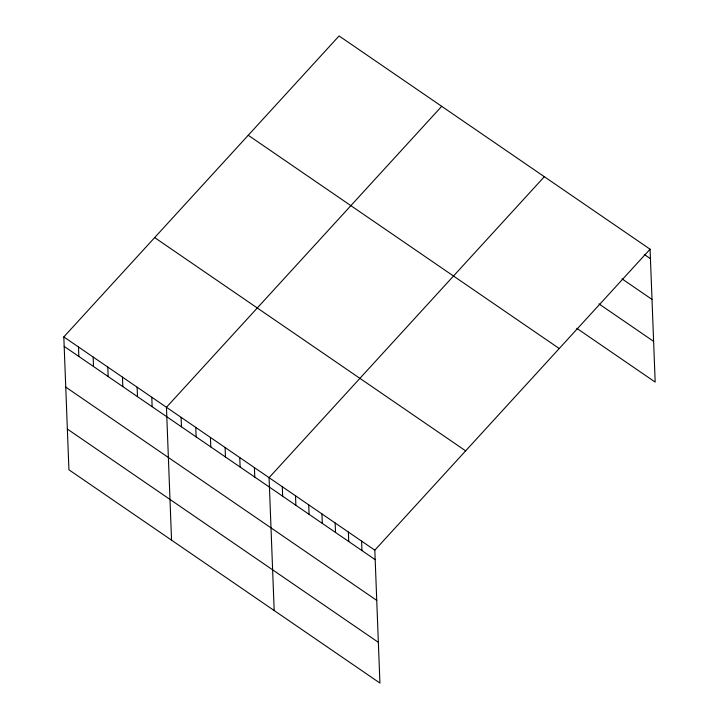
<?xml version="1.0" encoding="UTF-8"?>
<svg xmlns="http://www.w3.org/2000/svg" width="719" height="719" viewBox="0 0 719 719"><rect width="100%" height="100%" fill="white"/><g stroke="black" fill="none" stroke-linecap="round" stroke-linejoin="round"><path stroke-width="1.08" d="M650.075 249.214L374.815 550.179L379.92 683.05L68.925 469.786L63.82 336.914L339.08 35.95L650.075 249.214L655.18 382.086L576.755 328.304M441.709 106.331L166.448 407.287L171.553 540.158M544.337 176.703L269.077 477.668L274.182 610.539M644.269 254.472L650.443 258.705M622.043 278.873L652.007 299.419M598.981 303.903L653.616 341.372M248.244 135.271L559.238 348.535M154.657 237.594L465.651 450.867M63.82 336.914L374.815 550.179M64.18 346.396L375.183 559.661M65.753 387.11L376.747 600.383M67.361 429.063L378.356 642.337M361.603 541.119L361.963 550.601M348.382 532.051L348.751 541.533M335.162 522.992L335.53 532.473M321.95 513.923L322.31 523.405M308.73 504.864L309.098 514.346M295.509 495.795L295.877 505.277M282.297 486.736L282.657 496.218M254.418 467.611L254.778 477.101M239.76 457.563L240.119 467.044M225.092 447.506L225.46 456.987M210.433 437.449L210.802 446.939M195.775 427.401L196.134 436.882M181.107 417.344L181.476 426.825M151.79 397.239L152.149 406.72M137.122 387.182L137.491 396.663M122.464 377.124L122.832 386.615M107.805 367.076L108.165 376.558M93.146 357.019L93.506 366.501M78.479 346.962L78.847 356.453"/></g></svg>
